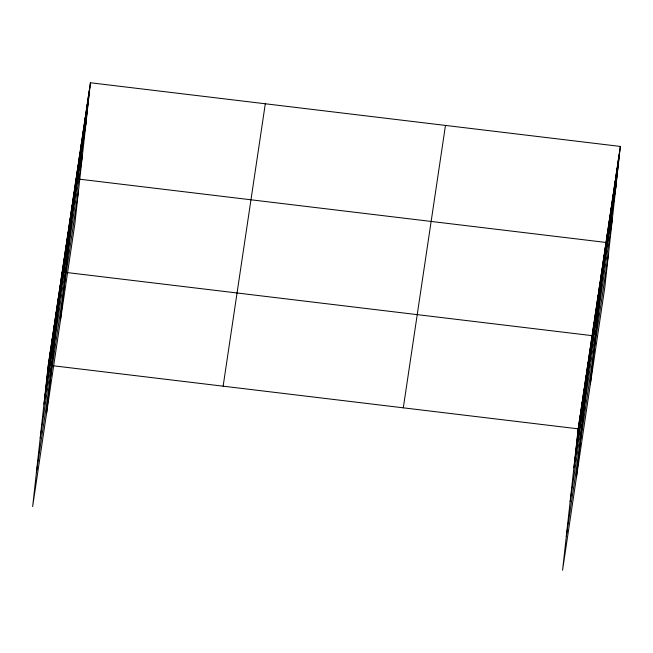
<?xml version="1.0" encoding="UTF-8"?>
<svg xmlns="http://www.w3.org/2000/svg" width="653" height="653" viewBox="0 0 653 653"><rect width="100%" height="100%" fill="white"/><g stroke="black" fill="none" stroke-linecap="round" stroke-linejoin="round"><path stroke-width="0.98" d="M90.432 82.76L48.257 365.166L32.65 506.565L74.817 224.159L90.432 82.76L620.35 146.435L604.743 287.834L562.568 570.24L578.183 428.841L620.35 146.435M44.624 399.685L48.926 360.725M45.286 395.245L49.587 356.293M45.947 390.804L50.248 351.853M46.608 386.372L50.91 347.412M47.277 381.932L51.571 342.98M47.938 377.491L52.24 338.54M48.6 373.059L52.901 334.099M49.261 368.619L53.562 329.667M49.922 364.178L54.223 325.227M50.583 359.746L54.885 320.786M51.252 355.305L55.546 316.354M51.914 350.865L56.215 311.914M52.575 346.433L56.876 307.473M53.236 341.992L57.537 303.041M53.897 337.552L58.199 298.601M54.566 333.12L58.86 294.16M55.227 328.679L59.529 289.72M55.889 324.239L60.19 285.288M56.55 319.807L60.851 280.847M57.211 315.366L61.513 276.407M46.567 413.373L62.174 271.974L64.116 272.203M58.541 306.486L62.835 267.534M59.203 302.053L63.504 263.094M59.864 297.613L64.165 258.661M60.525 293.173L64.827 254.221M61.186 288.74L65.488 249.781M61.855 284.3L66.149 245.348M62.517 279.859L66.818 240.908M63.178 275.427L67.479 236.468M63.839 270.987L68.141 232.035M64.5 266.546L68.802 227.595M65.161 262.114L69.463 223.155M65.831 257.674L70.124 218.722M66.492 253.233L70.793 214.282M67.153 248.801L71.455 209.842M67.814 244.361L72.116 205.401M68.475 239.92L72.777 200.969M69.145 235.488L73.438 196.529M69.806 231.048L74.107 192.088M70.467 226.607L74.769 187.656M71.128 222.167L75.43 183.215M60.484 320.174L76.091 178.775L606.017 242.451L590.402 383.85M72.442 213.368L76.744 174.416M73.095 209.001L77.397 170.049M73.748 204.642L78.05 165.682M74.401 200.275L78.695 161.324M75.046 195.908L79.348 156.957M75.699 191.549L80.001 152.59M76.352 187.182L80.654 148.223M77.005 182.816L81.307 143.864M77.658 178.449L81.96 139.497M78.311 174.09L82.613 135.13M78.956 169.723L83.258 130.771M79.609 165.356L83.91 126.404M80.262 160.997L84.564 122.038M80.915 156.63L85.217 117.679M81.568 152.263L85.87 113.312M82.221 147.904L86.523 108.945M82.874 143.538L87.167 104.578M83.519 139.171L87.82 100.219M84.172 134.812L88.473 95.852M84.825 130.445L89.126 91.485M85.478 126.078L89.779 87.127M574.542 463.361L578.844 424.401M575.203 458.92L579.505 419.969M575.873 454.48L580.166 415.528M576.534 450.048L580.835 411.088M577.195 445.607L581.496 406.656M577.856 441.167L582.158 402.215M578.517 436.735L582.819 397.775M579.178 432.294L583.48 393.335M579.848 427.854L584.149 388.902M580.509 423.422L584.81 384.462M581.17 418.981L585.472 380.022M581.831 414.541L586.133 375.589M582.492 410.1L586.794 371.149M583.162 405.668L587.455 366.708M583.823 401.228L588.124 362.276M584.484 396.787L588.786 357.836M585.145 392.355L589.447 353.395M585.806 387.915L590.108 348.963M586.467 383.474L590.769 344.523M587.137 379.042L591.438 340.082M576.485 477.049L592.1 335.65L67.03 272.554M588.459 370.161L592.761 331.21M589.12 365.729L593.422 326.769M589.781 361.289L594.083 322.337M590.451 356.848L594.744 317.897M591.112 352.416L595.414 313.456M591.773 347.976L596.075 309.016M592.434 343.535L596.736 304.584M593.095 339.103L597.397 300.143M593.757 334.663L598.058 295.703M594.426 330.222L598.728 291.271M595.087 325.782L599.389 286.83M595.748 321.349L600.05 282.39M596.409 316.909L600.711 277.958M597.071 312.469L601.372 273.517M597.74 308.036L602.033 269.077M598.401 303.596L602.703 264.645M599.062 299.156L603.364 260.204M599.723 294.723L604.025 255.764M600.385 290.283L604.686 251.332M601.046 285.843L605.347 246.891M602.36 277.043L606.661 238.084M603.013 272.676L607.314 233.725M603.666 268.318L607.967 229.358M604.319 263.951L608.62 224.991M604.972 259.584L609.273 220.632M605.625 255.217L609.926 216.265M606.278 250.858L610.571 211.899M606.923 246.491L611.224 207.54M607.576 242.124L611.877 203.173M608.229 237.765L612.53 198.806M608.882 233.399L613.183 194.447M609.535 229.032L613.836 190.08M610.188 224.673L614.481 185.713M610.833 220.306L615.134 181.346M611.486 215.939L615.787 176.987M612.139 211.572L616.44 172.621M612.792 207.213L617.093 168.254M613.445 202.846L617.746 163.895M614.098 198.479L618.391 159.528M614.742 194.121L619.044 155.161M615.395 189.754L619.697 150.802M43.963 404.125L86.131 121.711M40.225 437.926L82.392 155.52M36.38 472.756L78.548 190.35M223.138 386.176L265.306 103.77M403.309 407.831L445.477 125.425M573.881 467.793L616.048 185.387M570.151 501.602L612.318 219.196M566.306 536.431L608.474 254.025M48.257 365.166L50.208 365.402M53.122 365.753L578.183 428.841"/></g></svg>
